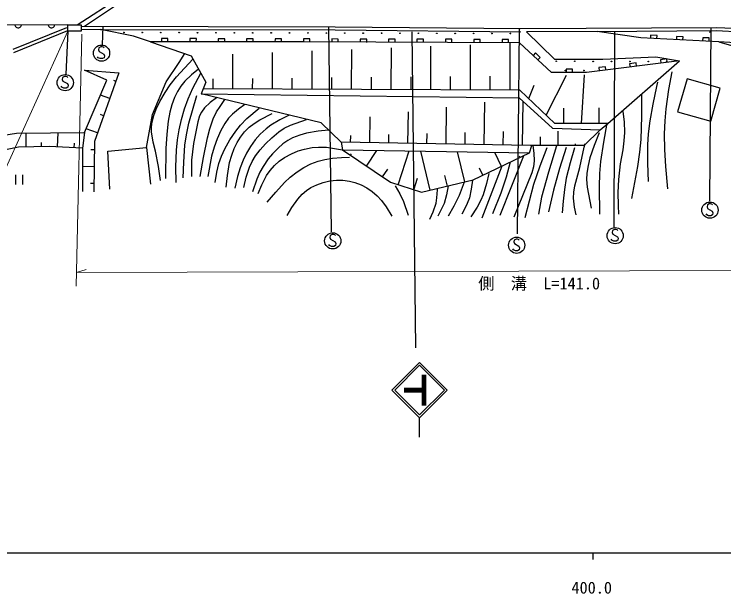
# Model space of a CAD drawing. Units: millimetres, scale not verified. Extents: x 40000 to 680000, y 20000 to 380000.
# Drawn here: x 379084 to 488145, y 198715 to 287830 of the extents above; entities that cross this region are included whole.
import ezdxf
from ezdxf.enums import TextEntityAlignment as Align

# ---------------------------------------------------------------- set-up
doc = ezdxf.new("R2010")
doc.units = ezdxf.units.MM
doc.header["$LTSCALE"] = 1000
for name, color, linetype, lineweight in [('M-BGD', 7, 'Continuous', 25), ('M-BGD-EXST', 7, 'Continuous', 25), ('M-STR-HTXT', 7, 'Continuous', 13), ('M-STR-STRC', 7, 'Continuous', 25), ('M-TTL-BAND', 7, 'Continuous', 25)]:
    doc.layers.add(name, color=color, linetype=linetype, lineweight=lineweight)
doc.styles.add('ＭＳ ゴシック', font='')
doc.styles.get('ＭＳ ゴシック').set_extended_font_data('MS Gothic')

msp = doc.modelspace()

# ---------------------------------------------------------------- linework, layer by layer
at = {"layer": 'M-BGD'}
for p, q in [((388756, 286174), (409765, 299923)), ((389905, 286003), (410031, 299450)), ((387351, 286174), (336382, 286031)), ((378914, 282455), (387165, 285775)), ((379206, 286151), (379246, 286031)), ((379246, 286031), (379307, 285931)), ((379307, 285931), (379407, 285831)), ((379407, 285831), (379507, 285772)), ((379507, 285772), (379627, 285732)), ((379787, 285732), (379907, 285773)), ((379907, 285773), (380007, 285833)), ((380007, 285833), (380107, 285933)), ((380107, 285933), (380166, 286033)), ((380166, 286033), (380206, 286154)), ((384303, 286165), (384343, 286045)), ((384343, 286045), (384404, 285945)), ((384404, 285945), (384504, 285846)), ((384504, 285846), (384604, 285786)), ((384604, 285786), (384724, 285746)), ((384724, 285746), (384884, 285747)), ((384884, 285747), (385004, 285787)), ((385004, 285787), (385104, 285847)), ((385104, 285847), (385204, 285948)), ((385204, 285948), (385263, 286048)), ((385263, 286048), (385303, 286168)), ((387351, 285215), (387351, 286174)), ((387351, 286174), (389365, 286174)), ((389365, 286174), (389365, 285215)), ((389366, 286005), (428411, 285909)), ((428411, 285909), (456930, 285616)), ((456930, 285616), (487050, 285808)), ((487050, 285808), (509026, 284656)), ((379011, 281956), (387351, 285311)), ((379627, 285732), (379787, 285732)), ((389365, 285215), (387351, 285215)), ((389365, 285505), (392366, 285497)), ((397397, 284432), (392366, 285497)), ((392366, 285497), (428408, 285409)), ((428408, 285409), (456929, 285116)), ((468695, 285191), (457831, 285122)), ((457831, 285122), (462145, 280922)), ((468695, 285191), (487038, 285308)), ((475368, 284191), (468695, 285191)), ((487038, 285308), (508986, 284158)), ((400032, 283593), (397397, 284432)), ((400032, 283593), (406261, 281437)), ((423576, 283557), (400032, 283593)), ((401715, 284088), (401714, 283588)), ((402715, 284086), (401715, 284088)), ((402714, 283586), (402715, 284086)), ((406078, 284076), (406077, 283576)), ((407078, 284074), (406078, 284076)), ((407077, 283574), (407078, 284074)), ((410442, 284064), (410440, 283564)), ((411442, 284062), (410442, 284064)), ((411440, 283562), (411442, 284062)), ((414805, 284052), (414804, 283552)), ((415805, 284050), (414805, 284052)), ((415804, 283550), (415805, 284050)), ((419168, 284040), (419167, 283540)), ((420168, 284038), (419168, 284040)), ((420167, 283538), (420168, 284038)), ((423531, 284028), (423530, 283528)), ((424531, 284026), (423531, 284028)), ((424530, 283526), (424531, 284026)), ((427895, 284016), (427893, 283516)), ((428895, 284014), (427895, 284016)), ((428893, 283514), (428895, 284014)), ((432258, 284004), (432257, 283504)), ((433258, 284002), (432258, 284004)), ((433257, 283502), (433258, 284002)), ((436621, 283992), (436620, 283492)), ((437621, 283990), (436621, 283992)), ((437620, 283490), (437621, 283990)), ((440985, 283980), (440983, 283480)), ((441985, 283978), (440985, 283980)), ((441983, 283478), (441985, 283978)), ((445348, 283968), (445347, 283468)), ((446348, 283966), (445348, 283968)), ((446347, 283466), (446348, 283966)), ((449711, 283956), (449710, 283456)), ((450711, 283954), (449711, 283956)), ((450710, 283454), (450711, 283954)), ((454075, 283944), (454073, 283444)), ((455075, 283942), (454075, 283944)), ((455073, 283442), (455075, 283942)), ((487378, 283596), (475368, 284191)), ((476895, 284616), (476870, 284117)), ((477894, 284567), (476895, 284616)), ((477869, 284067), (477894, 284567)), ((480898, 284418), (480873, 283918)), ((481897, 284368), (480898, 284418)), ((481872, 283869), (481897, 284368)), ((484902, 284219), (484877, 283720)), ((485900, 284170), (484902, 284219)), ((485876, 283670), (485900, 284170)), ((487378, 283596), (493896, 281679)), ((492593, 283289), (487378, 283596)), ((456755, 283437), (423576, 283557)), ((437029, 276234), (437051, 282657)), ((443115, 276213), (443138, 282898)), ((449200, 276193), (449224, 283139)), ((455286, 276172), (455310, 283380)), ((461666, 278885), (456755, 283437)), ((404415, 280397), (405326, 281761)), ((406261, 281437), (408536, 277365)), ((412687, 276317), (412706, 281692)), ((418773, 276296), (418792, 281933)), ((424858, 276275), (424878, 282174)), ((430944, 276255), (430965, 282416)), ((459183, 281868), (458844, 281501)), ((459917, 281188), (459183, 281868)), ((402422, 277407), (404415, 280397)), ((459577, 280821), (459917, 281188)), ((462145, 280922), (469571, 280922)), ((481310, 280682), (467056, 278885)), ((469571, 280922), (477716, 281281)), ((470342, 271016), (481310, 280682)), ((474663, 280348), (473671, 280223)), ((474726, 279852), (474663, 280348)), ((477716, 281281), (481310, 280682)), ((479383, 280943), (478391, 280818)), ((478391, 280818), (478454, 280322)), ((479446, 280447), (479383, 280943)), ((393339, 277675), (389889, 279208)), ((389889, 279208), (395179, 278825)), ((464907, 279392), (463907, 279390)), ((463907, 279390), (463908, 278890)), ((464908, 278892), (464907, 279392)), ((469944, 279753), (468951, 279628)), ((468951, 279628), (469014, 279132)), ((470006, 279257), (469944, 279753)), ((473671, 280223), (473734, 279727)), ((395179, 278825), (391423, 268246)), ((433987, 276244), (433993, 278132)), ((440072, 276224), (440079, 278190)), ((446158, 276203), (446165, 278248)), ((452243, 276182), (452250, 278305)), ((460850, 272304), (463958, 278446)), ((467056, 278885), (461666, 278885)), ((466270, 271016), (466718, 278507)), ((389889, 269626), (393339, 277675)), ((394709, 277503), (394394, 277615)), ((400352, 272425), (402422, 277407)), ((408536, 277365), (407818, 275568)), ((409645, 276327), (409650, 277900)), ((415730, 276306), (415736, 277958)), ((421816, 276286), (421822, 278016)), ((427901, 276265), (427907, 278074)), ((482500, 277903), (481043, 272841)), ((487592, 276437), (482500, 277903)), ((456807, 276167), (408123, 276332)), ((462197, 271016), (456807, 276167)), ((458155, 274879), (459013, 276918)), ((486135, 271376), (487592, 276437)), ((393770, 274858), (392348, 275363)), ((407818, 275568), (456688, 274969)), ((426251, 271104), (407818, 275568)), ((456688, 274969), (461838, 270298)), ((451322, 267774), (451429, 274301)), ((457190, 267678), (457300, 274414)), ((439586, 267966), (439666, 272807)), ((445454, 267870), (445547, 273554)), ((463555, 271016), (463555, 273377)), ((468985, 271016), (468985, 273450)), ((481043, 272841), (486135, 271376)), ((392831, 272213), (392354, 272383)), ((399438, 267333), (400352, 272425)), ((433719, 268062), (433784, 272061)), ((429318, 268133), (426251, 271104)), ((470342, 271016), (462197, 271016)), ((469145, 270058), (470342, 271016)), ((369882, 268093), (379464, 269549)), ((379464, 269549), (389889, 269626)), ((380940, 267422), (380904, 269560)), ((385731, 267422), (385828, 269596)), ((389889, 269626), (389583, 267250)), ((391892, 269569), (390133, 270193)), ((442520, 267918), (442546, 269497)), ((448388, 267822), (448418, 269654)), ((454256, 267726), (454290, 269811)), ((461838, 270298), (469145, 270058)), ((462673, 267654), (462673, 269843)), ((469145, 270058), (466689, 267654)), ((430785, 268110), (430802, 269183)), ((436653, 268014), (436674, 269340)), ((459996, 267654), (459996, 268949)), ((379771, 267403), (368808, 265180)), ((384447, 267480), (379771, 267403)), ((383278, 267460), (383267, 268096)), ((389583, 267250), (384447, 267480)), ((388299, 267307), (388330, 268000)), ((389583, 267250), (389583, 260580)), ((391423, 268246), (391346, 260504)), ((393497, 266758), (399438, 267333)), ((399438, 267333), (400013, 261679)), ((458448, 267654), (429318, 268133)), ((429318, 268133), (429527, 266971)), ((458274, 266491), (458657, 267654)), ((466689, 267654), (458448, 267654)), ((465350, 267654), (465350, 267873)), ((391410, 266956), (390862, 266961)), ((393785, 260913), (393497, 266758)), ((429527, 266971), (458274, 266491)), ((429527, 266971), (436905, 261988)), ((430756, 266140), (430919, 266380)), ((433216, 264479), (434838, 266882)), ((438103, 261604), (439765, 266800)), ((443022, 260774), (441577, 266770)), ((448324, 262052), (447210, 266676)), ((449649, 262371), (458274, 266491)), ((453961, 264431), (452935, 266580)), ((456836, 265805), (456734, 266020)), ((391384, 264375), (389583, 264393)), ((435675, 262818), (436487, 264020)), ((451087, 263058), (450573, 264132)), ((451023, 256512), (454086, 264491)), ((379296, 263122), (379296, 261622)), ((380436, 261622), (380436, 263122)), ((445673, 261413), (445289, 263006)), ((391359, 261794), (390826, 261799)), ((436905, 261988), (441696, 260455)), ((440498, 260838), (441066, 262613)), ((441696, 260455), (449649, 262371))]:
    msp.add_line(p, q, dxfattribs=at)
for points in [[(401591, 262252), (401264, 264420), (400795, 266782), (400451, 268166), (400193, 269739), (400193, 270495), (400296, 271281), (400549, 272255), (400908, 273210), (401468, 274390), (402272, 275792), (403057, 276954), (404038, 278212), (406562, 280897)], [(407416, 279369), (406322, 278483), (405314, 277517), (404714, 276772), (404177, 275923), (403727, 275019), (403298, 273883), (402989, 272749), (402736, 271371), (402519, 269381), (402392, 267186), (402326, 262558)], [(403982, 261945), (403949, 264350), (404025, 266948), (404174, 268489), (404429, 270071), (404783, 271635), (405270, 273290), (405818, 274797), (406542, 276446), (407768, 278739)], [(480171, 278993), (479659, 276231), (479220, 273265), (479056, 271421), (478988, 269431), (479030, 267035), (479184, 264432), (479481, 260978)], [(476554, 262122), (476457, 264931), (476466, 267730), (476571, 269450), (476810, 271428), (477266, 273988), (477864, 276735), (478011, 277377)], [(405047, 262678), (405134, 265087), (405331, 267679), (405560, 269295), (405929, 271051), (407155, 275327)], [(410202, 274991), (409214, 274236), (408340, 273411), (407875, 272788), (407587, 272216), (407285, 271268), (407080, 270266), (406667, 267939), (406331, 265379), (406313, 262865)], [(475481, 275537), (475486, 272137), (475382, 268551), (475208, 266602), (474900, 264426), (473948, 259516)], [(407662, 262865), (408169, 265814), (408796, 268839), (409156, 270205), (409685, 271721), (410197, 272801), (410721, 273661), (411446, 274689)], [(414525, 273944), (413536, 273251), (412620, 272483), (412037, 271840), (411457, 271023), (410864, 269965), (410285, 268687), (409801, 267370), (409417, 266027), (408827, 262865)], [(409992, 261945), (410223, 263534), (410538, 264896), (410944, 266021), (411456, 267110), (412244, 268495), (413134, 269839), (413872, 270788), (414826, 271808), (416753, 273404)], [(472644, 272854), (472811, 271256), (472876, 269662), (472798, 268367), (472610, 266981), (472233, 264804), (471937, 262430), (471867, 260433), (471902, 258430), (471955, 257062)], [(411659, 261241), (411861, 263046), (412200, 265022), (412513, 266178), (412887, 267176), (413334, 268083), (413872, 268943), (414496, 269735), (415205, 270440), (415991, 271047), (416837, 271575), (418750, 272548)], [(421335, 272295), (419896, 271572), (418523, 270757), (417788, 270210), (416903, 269397), (416106, 268489), (415403, 267512), (414787, 266475), (414264, 265392), (413809, 264201), (413420, 262857), (413011, 261073)], [(414361, 261196), (414752, 262767), (415246, 264289), (415648, 265182), (416152, 266036), (416870, 266999), (417684, 267900), (418672, 268844), (419767, 269736), (420597, 270291), (421532, 270786), (423996, 271650)], [(470191, 271091), (469646, 268131), (469209, 265164), (469042, 263348), (468966, 261354), (469041, 257062)], [(427392, 269999), (425799, 269827), (424025, 269526), (422980, 269245), (421856, 268809), (421149, 268435), (420393, 267912), (419638, 267254), (418803, 266378), (418130, 265574), (417326, 264429), (416844, 263549), (416371, 262450), (415710, 260521)], [(468979, 269564), (468217, 267650), (467570, 265728), (467285, 264569), (467108, 263403), (467062, 262392), (467136, 261212), (467752, 257989)], [(416568, 260276), (417131, 261581), (417868, 263004), (418426, 263823), (419065, 264545), (419817, 265209), (420646, 265790), (421715, 266377), (422715, 266798), (423677, 267098), (424856, 267329), (425860, 267408), (427062, 267372), (429527, 266971)], [(458811, 267654), (458962, 266450), (459001, 265259), (458896, 264380), (458654, 263419), (455868, 256635)], [(460930, 267264), (459858, 264459), (458886, 261622), (457557, 256532)], [(462449, 267565), (461209, 263553), (460127, 259686), (459689, 257062)], [(463905, 267335), (462905, 264084), (461995, 260774), (461222, 257446)], [(465209, 267258), (464521, 264952), (463942, 262625), (463641, 260863), (463440, 259074), (463292, 257292)], [(465439, 256986), (465202, 258175), (465056, 259560), (465099, 260457), (465258, 261439), (466001, 264276), (466705, 267397), (466818, 267948)], [(417983, 258941), (419272, 260484), (420632, 261953), (421511, 262769), (422590, 263611), (423614, 264261), (424696, 264809), (425823, 265239), (426802, 265501), (427983, 265691), (429382, 265798), (430632, 265840)], [(455323, 265082), (454687, 262765), (453899, 260310), (452617, 257126)], [(453782, 256942), (457357, 265942), (457412, 266080)], [(452037, 263355), (451679, 261778), (451161, 260055), (450811, 259215), (450243, 258165), (449278, 256686)], [(421050, 256860), (421769, 258094), (422680, 259415), (423342, 260150), (424028, 260731), (424699, 261169), (425605, 261619), (426565, 261959), (427596, 262194), (428601, 262305), (429607, 262298), (430605, 262170), (431436, 261965), (432385, 261610), (433284, 261143), (434118, 260573), (434868, 259910), (435530, 259166), (436237, 258195), (437117, 256799)], [(445810, 256819), (446719, 258379), (447526, 259985), (448292, 262044)], [(449507, 262337), (449333, 260936), (449036, 259575), (448719, 258712), (448196, 257629), (447895, 257064)], [(437627, 261433), (438357, 260233), (438936, 259055), (439640, 256929)], [(442989, 256328), (443472, 257440), (443912, 258764), (444062, 259616), (444146, 260817), (444155, 261047)], [(445806, 261445), (445527, 260064), (445143, 258722), (444215, 256758)]]:
    msp.add_lwpolyline(points, dxfattribs=at)
for centre in [(395948, 285019), (398776, 285011), (401605, 285003), (404433, 284995), (407261, 284987), (410090, 284980), (412918, 284972), (415747, 284964), (418575, 284956), (421404, 284949), (424232, 284941), (427060, 284933), (429889, 284925), (432717, 284917), (435546, 284910), (438374, 284902), (441202, 284894), (444031, 284886), (446859, 284878), (449688, 284871), (452516, 284863), (455345, 284855), (486035, 285078), (462404, 280593), (465232, 280585), (468061, 280577), (470889, 280570), (473718, 280562), (476546, 280554), (479374, 280546), (463814, 279175), (466643, 279167)]:
    msp.add_circle(centre, 50, dxfattribs=at)
at = {"layer": 'M-BGD-EXST'}
for p, q in [((392723, 285996), (392627, 283128)), ((427411, 285911), (427794, 254381)), ((486153, 285802), (485924, 259070)), ((387351, 285215), (387045, 278622)), ((456679, 285619), (456372, 254067)), ((471347, 285114), (471252, 255110)), ((392105, 282642), (392055, 282342)), ((392405, 282792), (392105, 282642)), ((392605, 282792), (392405, 282792)), ((392805, 282742), (392605, 282792)), ((392905, 282642), (392805, 282742)), ((392055, 282342), (392155, 282092)), ((392155, 282092), (392855, 281692)), ((392855, 281692), (392955, 281442)), ((392955, 281442), (392905, 281142)), ((392005, 281142), (391905, 281292)), ((392305, 280992), (392005, 281142)), ((392655, 280992), (392305, 280992)), ((392905, 281142), (392655, 280992)), ((386825, 278254), (386525, 278104)), ((387025, 278254), (386825, 278254)), ((387225, 278204), (387025, 278254)), ((387325, 278104), (387225, 278204)), ((386525, 278104), (386475, 277804)), ((386475, 277804), (386575, 277554)), ((386575, 277554), (387275, 277154)), ((387275, 277154), (387375, 276904)), ((386425, 276604), (386325, 276754)), ((386725, 276454), (386425, 276604)), ((387075, 276454), (386725, 276454)), ((387325, 276604), (387075, 276454)), ((387375, 276904), (387325, 276604)), ((485613, 258503), (485563, 258203)), ((485913, 258653), (485613, 258503)), ((486113, 258653), (485913, 258653)), ((486313, 258603), (486113, 258653)), ((486413, 258503), (486313, 258603)), ((485563, 258203), (485663, 257953)), ((485663, 257953), (486363, 257553)), ((486363, 257553), (486463, 257303)), ((485513, 257003), (485413, 257153)), ((485813, 256853), (485513, 257003)), ((486163, 256853), (485813, 256853)), ((486413, 257003), (486163, 256853)), ((486463, 257303), (486413, 257003)), ((471048, 254574), (470998, 254274)), ((470998, 254274), (471098, 254024)), ((471348, 254724), (471048, 254574)), ((471548, 254724), (471348, 254724)), ((471748, 254674), (471548, 254724)), ((471848, 254574), (471748, 254674)), ((427644, 253783), (427594, 253483)), ((427594, 253483), (427694, 253233)), ((427944, 253933), (427644, 253783)), ((427694, 253233), (428394, 252833)), ((428144, 253933), (427944, 253933)), ((428344, 253883), (428144, 253933)), ((428444, 253783), (428344, 253883)), ((455912, 253112), (455862, 252812)), ((456212, 253262), (455912, 253112)), ((456412, 253262), (456212, 253262)), ((456612, 253212), (456412, 253262)), ((456712, 253112), (456612, 253212)), ((470948, 253074), (470848, 253224)), ((471248, 252924), (470948, 253074)), ((471098, 254024), (471798, 253624)), ((471848, 253074), (471598, 252924)), ((471798, 253624), (471898, 253374)), ((471898, 253374), (471848, 253074)), ((427544, 252283), (427444, 252433)), ((427844, 252133), (427544, 252283)), ((428194, 252133), (427844, 252133)), ((428444, 252283), (428194, 252133)), ((428394, 252833), (428494, 252583)), ((428494, 252583), (428444, 252283)), ((455862, 252812), (455962, 252562)), ((455962, 252562), (456662, 252162)), ((456662, 252162), (456762, 251912)), ((471598, 252924), (471248, 252924)), ((455812, 251612), (455712, 251762)), ((456112, 251462), (455812, 251612)), ((456462, 251462), (456112, 251462)), ((456712, 251612), (456462, 251462)), ((456762, 251912), (456712, 251612))]:
    msp.add_line(p, q, dxfattribs=at)
for centre in [(392505, 281842), (386925, 277304), (486013, 257703), (428044, 252983), (471448, 253774), (456312, 252312)]:
    msp.add_circle(centre, 1250, dxfattribs=at)
at = {"layer": 'M-STR-HTXT'}
for p, q in [((387351, 285215), (371006, 249240)), ((389477, 284740), (388615, 246027)), ((388662, 248129), (390161, 248553)), ((388662, 248129), (530004, 248519))]:
    msp.add_line(p, q, dxfattribs=at)
at = {"layer": 'M-STR-STRC'}
for p, q in [((440185, 285098), (440769, 236547)), ((441386, 234272), (437143, 230029)), ((437568, 230029), (441386, 233847)), ((445629, 230029), (441386, 234272)), ((441386, 233847), (445204, 230029)), ((441786, 232379), (441786, 227679)), ((441916, 232379), (441916, 227679)), ((442046, 232379), (442046, 227679)), ((442176, 232379), (442176, 227679)), ((442306, 232379), (442306, 227679)), ((439056, 230379), (439056, 229679)), ((439186, 230379), (439186, 229679)), ((439316, 230379), (439316, 229679)), ((439446, 230379), (439446, 229679)), ((439576, 230379), (439576, 229679)), ((439706, 230379), (439706, 229679)), ((439836, 230379), (439836, 229679)), ((439966, 230379), (439966, 229679)), ((440096, 230379), (440096, 229679)), ((440226, 230379), (440226, 229679)), ((440356, 230379), (440356, 229679)), ((440486, 230379), (440486, 229679)), ((440616, 230379), (440616, 229679)), ((440746, 230379), (440746, 229679)), ((440876, 230379), (440876, 229679)), ((441006, 230379), (441006, 229679)), ((441136, 230379), (441136, 229679)), ((441266, 230379), (441266, 229679)), ((441396, 230379), (441396, 229679)), ((441526, 230379), (441526, 229679)), ((441656, 230379), (441656, 229679)), ((437143, 230029), (441386, 225786)), ((441386, 226211), (437568, 230029)), ((445204, 230029), (441386, 226211)), ((441386, 225786), (445629, 230029)), ((441386, 222786), (441386, 225786))]:
    msp.add_line(p, q, dxfattribs=at)
at = {"layer": 'M-TTL-BAND'}
for p, q in [((40000, 205000), (579000, 205000)), ((468000, 205000), (468000, 204000))]:
    msp.add_line(p, q, dxfattribs=at)

# ---------------------------------------------------------------- texts
at = {"layer": 'M-STR-HTXT', "style": 'ＭＳ ゴシック'}
msp.add_text('側\u3000溝\u3000L=141.0', height=1833, dxfattribs=at).set_placement((450397, 244966), align=Align.BOTTOM_LEFT)
at = {"layer": 'M-TTL-BAND', "style": 'ＭＳ ゴシック'}
msp.add_text('400.0', height=1833, dxfattribs=at).set_placement((467844, 198195), align=Align.BOTTOM_CENTER)

doc.saveas('drawing.dxf')
